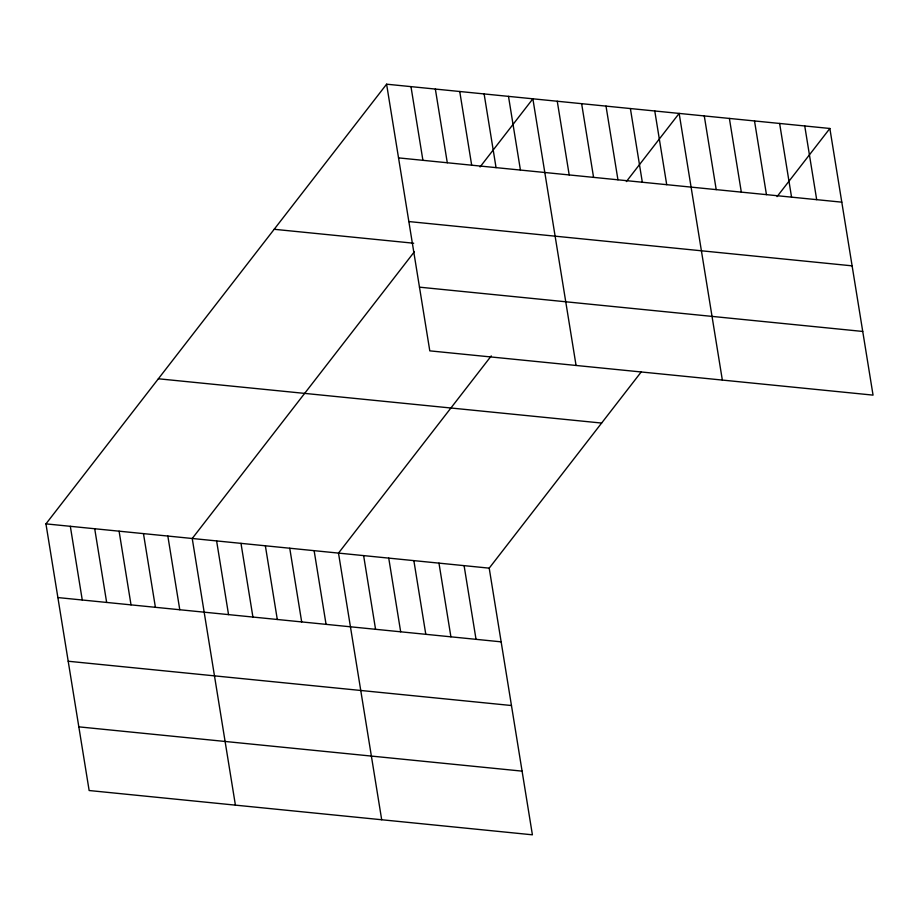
<?xml version="1.0" encoding="UTF-8"?>
<svg xmlns="http://www.w3.org/2000/svg" width="919" height="919" viewBox="0 0 919 919"><rect width="100%" height="100%" fill="white"/><g stroke="black" fill="none" stroke-linecap="round" stroke-linejoin="round"><path stroke-width="1.38" d="M641.106 372.092L489.207 568.149L532.4 834.808L89.143 790.524L45.95 523.876L386.6 84.192L829.857 128.476L873.05 395.124L429.793 350.851L386.6 84.192M414.32 251.829L192.232 538.488L235.413 805.147M480.074 166.948L532.871 98.804L576.064 365.463M491.274 355.906L338.502 553.1L381.695 819.759M626.356 181.571L679.152 113.416L722.345 380.075M777.06 196.62L829.857 128.476M398.536 157.884L841.793 202.169M408.852 221.559L852.108 265.844M274.184 229.29L413.688 243.225M419.478 287.165L862.734 331.449M158.367 378.777L601.623 423.062M45.95 523.876L489.207 568.149M57.886 597.568L501.142 641.841M68.201 661.243L511.458 705.528M78.827 726.849L522.084 771.133M804.745 125.96L816.681 199.653M779.622 123.456L791.558 197.148M754.51 120.94L766.446 194.633M729.387 118.436L741.323 192.128M704.276 115.92L716.211 189.613M654.776 110.981L666.712 184.673M630.388 108.545L642.324 182.238M606.012 106.11L617.947 179.802M581.635 103.675L593.571 177.367M557.259 101.239L569.194 174.932M508.494 96.369L520.43 170.061M484.118 93.933L496.053 167.626M459.741 91.498L471.677 165.19M435.353 89.063L447.289 162.755M410.977 86.627L422.912 160.32M464.095 565.644L476.031 639.337M438.972 563.129L450.907 636.821M413.86 560.624L425.796 634.317M388.737 558.12L400.673 631.812M363.625 555.604L375.561 629.297M314.126 550.665L326.061 624.357M289.749 548.229L301.685 621.922M265.361 545.794L277.297 619.486M240.985 543.359L252.92 617.051M216.608 540.923L228.544 614.616M167.844 536.053L179.779 609.745M143.467 533.617L155.403 607.31M119.091 531.182L131.026 604.874M94.714 528.747L106.65 602.439M70.326 526.311L82.262 600.004"/></g></svg>
